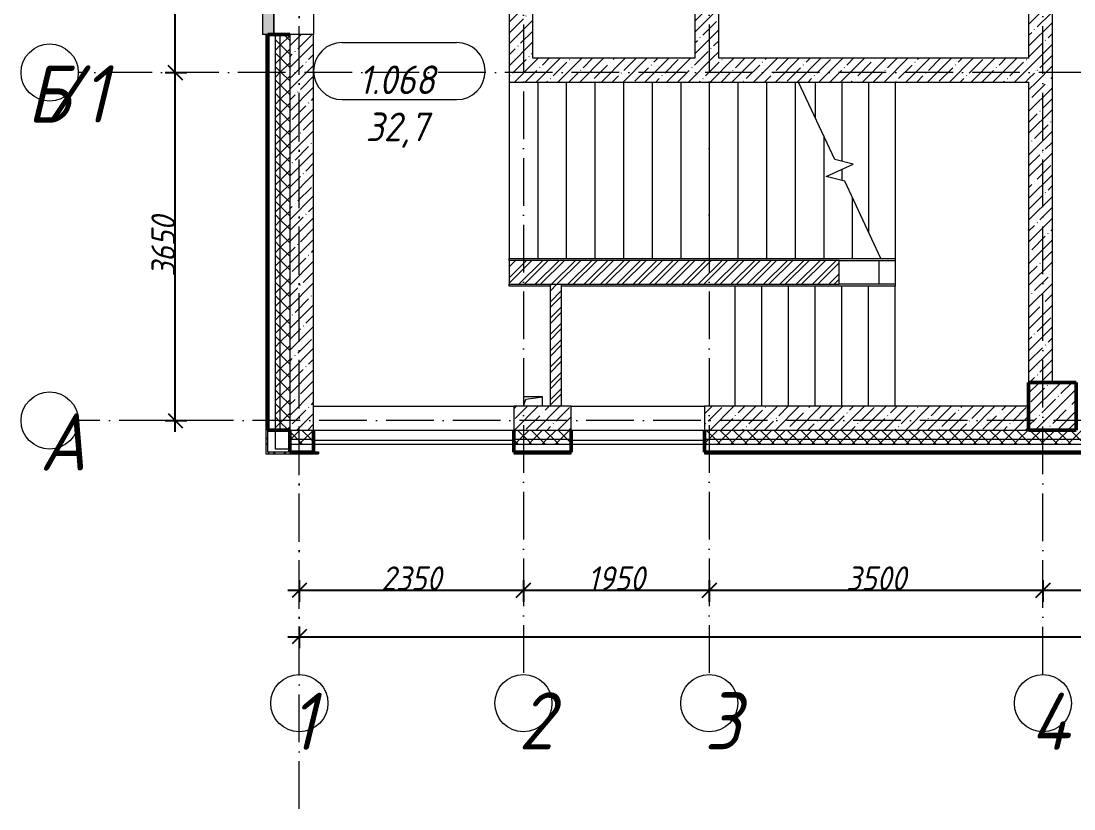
# Model space of a CAD drawing. Header units: millimetres. Extents: x -12989 to 629078, y -109036 to 555275.
# Drawn here: x 507745 to 518788, y 259999 to 268263 of the extents above; entities that cross this region are included whole.
import ezdxf

# ---------------------------------------------------------------- set-up
doc = ezdxf.new("R2010")
doc.units = ezdxf.units.MM
doc.linetypes.add('50_200_ШТРИХ_1Т_ш5_п1_п1_', pattern=[700, 500, -100, 0, -100])
for name, color, linetype, lineweight in [('A-____-____-DIMS', 7, 'Continuous', 9), ('A-FLOR-____-OTLN', 7, 'Continuous', 9), ('A-GENM-____-OTLN', 7, 'Continuous', 9), ('A-GLAZ-____-OTLN', 7, 'Continuous', 9), ('A-WALL-____-MCUT-1', 7, 'Continuous', 9), ('A-WALL-____-MCUT-2', 7, 'Continuous', 50), ('A-WALL-____-MCUT-3', 7, 'Continuous', 9), ('A-WALL-____-OTLN', 7, 'Continuous', 9), ('A-WALL-____-PATT-1', 7, 'Continuous', 9), ('A-WALL-FNSH-MCUT-1', 7, 'Continuous', 9), ('S-COLS-____-MCUT', 7, 'Continuous', 50), ('S-COLS-____-OTLN', 7, 'Continuous', 9), ('S-GRID-____-IDEN', 7, 'Continuous', 9), ('S-GRID-____-OTLN-1', 7, '50_200_ШТРИХ_1Т_ш5_п1_п1_', 9), ('S-STRS-____-MBND', 7, 'Continuous', 9), ('S-STRS-____-OTLN-1', 7, 'Continuous', 9)]:
    doc.layers.add(name, color=color, linetype=linetype, lineweight=lineweight)
for name, color, linetype, lineweight, true_color in [('A-AREA-IDEN-1', 7, 'Continuous', 9, 0xaaaaaa), ('A-GLAZ-____-OTLN-1', 7, 'Continuous', 9, 0xc0c0c0), ('Оси-3', 7, '50_200_ШТРИХ_1Т_ш5_п1_п1_', 9, 0xaaaaaa)]:
    doc.layers.add(name, color=color, linetype=linetype, lineweight=lineweight, true_color=true_color)
doc.styles.add('ISOCPEUR_I', font='isocpeui.ttf', dxfattribs={"width": 0.9, "height": 2.5})
doc.styles.add('ISOCPEUR_I_9', font='isocpeui.ttf', dxfattribs={"width": 0.9, "height": 250})
doc.dimstyles.new('ISO-2_5_0_9К_БОЛЬШОЙ_ОСИ', dxfattribs={"dimscale": 304.8, "dimtxt": 248.995294, "dimasz": 0.492126, "dimexe": 0.393701, "dimexo": 0, "dimgap": 0, "dimtad": 1, "dimdec": 0, "dimzin": 0, "dimdsep": 46, "dimtxsty": 'ISOCPEUR_I_9', "dimblk1": 'OBLIQUE', "dimblk2": 'OBLIQUE', "dimsah": 1, "dimcen": 0.09, "dimdle": 0.393701, "dimazin": 0, "dimtfac": 1, "dimtdec": 4, "dimtix": 1, "dimtmove": 0, "dimatfit": 3, "dimfxl": 1, "dimtvp": 1, "dimtolj": 1, "dimtzin": 0, "dimarcsym": 2})
pattern_1 = [(45, (513013.31, 265891.49), (-114.0493, 114.0493), []), (45, (513127.36, 265891.49), (-114.0493, 114.0493), [201.612, -40.322, 3.353, -36.97])]
pattern_2 = [(45, (513013.31, 265891.49), (-85.5366, 85.5366), []), (45, (513070.34, 265891.49), (-85.5366, 85.5366), [])]
pattern_3 = [(45, (513013.31, 265891.49), (-70.71068, 70.71068), []), (135, (513013.31, 265891.49), (-70.71068, -70.71068), [])]

# ---------------------------------------------------------------- blocks, each defined once
blk = doc.blocks.new('BSC_Колонна _Прямоугольная - 500х500-V93-АР1_План отверстий 1 этажа в осях 1-64_А-ГГ')
at = {"layer": 'S-COLS-____-OTLN'}
h = blk.add_hatch(dxfattribs=at)
h.set_pattern_fill('FP_125', color=256, style=0, pattern_type=2)
h.set_pattern_definition([(45, (-5550, 1668.96), (-114.0493, 114.0493), []), (45, (-5435.95, 1668.96), (-114.0493, 114.0493), [201.613, -40.323, 3.353, -36.97])])
h.paths.add_polyline_path([(-250, -250), (250, -250), (250, 250), (-250, 250)], flags=0)
at = {"layer": 'S-COLS-____-MCUT'}
for p, q in [((250, 250), (-250, 250)), ((-250, 250), (-250, -250)), ((250, -250), (250, 250)), ((-250, -250), (250, -250))]:
    blk.add_line(p, q, dxfattribs=at)
blk = doc.blocks.new('AR_Отверстие прямоугольное _в плите_ - AR_Отверстие прямоугольное _в плите_-V189-АР1_План отверстий 1 этажа в осях 1-64_А-ГГ')
at = {"layer": 'A-GENM-____-OTLN'}
for p, q in [((100, 50), (-100, 50)), ((-100, 50), (-100, -50)), ((-100, -50), (-75, 25)), ((-75, 25), (100, 50)), ((100, -50), (100, 50))]:
    blk.add_line(p, q, dxfattribs=at)
blk = doc.blocks.new('Отлив_СКБ - Отлив витража_120_НВФ-31885689-АР1_План отверстий 1 этажа в осях 1-64_А-ГГ')
at = {"layer": 'A-GLAZ-____-OTLN-1'}
for points in [[(1800, 2), (1800, 120), (0, 120), (0, 2), (1264, 2)], [(1264, 0), (1800, 0), (1800, 2), (0, 2), (0, 0)]]:
    blk.add_hatch(color=256, dxfattribs=at).paths.add_polyline_path(points, flags=0)
at = {"layer": 'A-GLAZ-____-OTLN'}
for p, q in [((0, 83), (0, 120)), ((1800, 120), (0, 120)), ((1800, 120), (1800, 83)), ((0, 2), (1800, 2)), ((1800, 0), (0, 0))]:
    blk.add_line(p, q, dxfattribs=at)
blk = doc.blocks.new('Отлив_СКБ1 - Отлив в уровне цоколя _RAL 1019_-32318245-АР1_План отверстий 1 этажа в осях 1-64_А-ГГ')
at = {"layer": 'A-GLAZ-____-OTLN-1'}
h = blk.add_hatch(color=256, dxfattribs=at)
h.paths.add_polyline_path([(0, -2), (228, -2), (228, 0), (0, 0)], flags=0)
h.paths.add_polyline_path([(478, -2), (528, -2), (528, 0), (478, 0)], flags=0)
for points in [[(528, -15), (528, -2), (478, -2), (478, -15)], [(478, -22), (528, -22), (528, -15), (478, -15)]]:
    blk.add_hatch(color=256, dxfattribs=at).paths.add_polyline_path(points, flags=0)
at = {"layer": 'A-GLAZ-____-OTLN'}
for p, q in [((0, 0), (228, 0)), ((0, 0), (0, -2)), ((478, 0), (528, 0)), ((528, 0), (528, -2)), ((528, -2), (478, -2)), ((528, -15), (478, -15)), ((528, -15), (478, -15)), ((478, -22), (528, -22)), ((528, -2), (528, -15)), ((528, -15), (528, -22))]:
    blk.add_line(p, q, dxfattribs=at)
blk = doc.blocks.new('Ось сетки - Круг_Ø6_00__ISO-2_5_0_9K_-25732049-АР1_План отверстий 1 этажа в осях 1-64_А-ГГ')
at = {"layer": 'S-GRID-____-IDEN'}
blk.add_circle((0, 0), 3, dxfattribs=at)
blk = doc.blocks.new('_Oblique')
at = {"color": 0, "linetype": 'ByBlock', "lineweight": -2}
blk.add_line((-0.5, -0.5), (0.5, 0.5), dxfattribs=at)
blk = doc.blocks.new('*D5712')
at = {"layer": 'A-____-____-DIMS', "color": 0, "lineweight": -2, "transparency": 16777216}
for p, q in [((509362, 263953), (509362, 267843)), ((509256, 267723), (509482, 267723)), ((509256, 264073), (509482, 264073))]:
    blk.add_line(p, q, dxfattribs=at)
at = {"layer": 'Defpoints', "color": 0, "transparency": 16777216}
for p in [(509256, 267723), (509362, 267723), (509256, 264073)]:
    blk.add_point(p, dxfattribs=at)
at = {"layer": 'A-____-____-DIMS', "color": 0, "lineweight": -2, "transparency": 16777216, "xscale": 150, "yscale": 150, "zscale": 150}
for p, rotation in [((509362, 267723), 90), ((509362, 264073), 270)]:
    blk.add_blockref('_Oblique', p, dxfattribs=dict(at, rotation=rotation))
at = {"layer": 'A-____-____-DIMS', "color": 0, "transparency": 16777216, "insert": (509237, 265898), "char_height": 250, "width": 758.48, "attachment_point": 5, "rotation": 90, "style": 'ISOCPEUR_I_9'}
blk.add_mtext('\\A1;3650', dxfattribs=at)
blk = doc.blocks.new('*D5713')
at = {"layer": 'A-____-____-DIMS', "color": 0, "lineweight": -2, "transparency": 16777216}
for p, q in [((509362, 267603), (509362, 271993)), ((509256, 271873), (509482, 271873)), ((509256, 267723), (509482, 267723))]:
    blk.add_line(p, q, dxfattribs=at)
at = {"layer": 'Defpoints', "color": 0, "transparency": 16777216}
for p in [(509256, 271873), (509362, 271873), (509256, 267723)]:
    blk.add_point(p, dxfattribs=at)
at = {"layer": 'A-____-____-DIMS', "color": 0, "lineweight": -2, "transparency": 16777216, "xscale": 150, "yscale": 150, "zscale": 150}
for p, rotation in [((509362, 271873), 90), ((509362, 267723), 270)]:
    blk.add_blockref('_Oblique', p, dxfattribs=dict(at, rotation=rotation))
at = {"layer": 'A-____-____-DIMS', "color": 0, "transparency": 16777216, "insert": (509237, 269798), "char_height": 250, "width": 724, "attachment_point": 5, "rotation": 90, "style": 'ISOCPEUR_I_9'}
blk.add_mtext('\\A1;4150', dxfattribs=at)
blk = doc.blocks.new('*D5732')
at = {"layer": 'A-____-____-DIMS', "color": 0, "lineweight": -2, "transparency": 16777216}
for p, q in [((510543, 262293), (513133, 262293)), ((510663, 262399), (510663, 262173)), ((513013, 262399), (513013, 262173))]:
    blk.add_line(p, q, dxfattribs=at)
at = {"layer": 'Defpoints', "color": 0, "transparency": 16777216}
for p in [(510663, 262399), (513013, 262399), (513013, 262293)]:
    blk.add_point(p, dxfattribs=at)
at = {"layer": 'A-____-____-DIMS', "color": 0, "lineweight": -2, "transparency": 16777216, "xscale": 150, "yscale": 150, "zscale": 150, "rotation": 180}
blk.add_blockref('_Oblique', (510663, 262293), dxfattribs=at)
at = {"layer": 'A-____-____-DIMS', "color": 0, "lineweight": -2, "transparency": 16777216, "xscale": 150, "yscale": 150, "zscale": 150}
blk.add_blockref('_Oblique', (513013, 262293), dxfattribs=at)
at = {"layer": 'A-____-____-DIMS', "color": 0, "transparency": 16777216, "insert": (511838, 262418), "char_height": 250, "width": 758.48, "attachment_point": 5, "style": 'ISOCPEUR_I_9'}
blk.add_mtext('\\A1;2350', dxfattribs=at)
blk = doc.blocks.new('*D5733')
at = {"layer": 'A-____-____-DIMS', "color": 0, "lineweight": -2, "transparency": 16777216}
for p, q in [((512893, 262293), (515083, 262293)), ((513013, 262399), (513013, 262173)), ((514963, 262399), (514963, 262173))]:
    blk.add_line(p, q, dxfattribs=at)
at = {"layer": 'Defpoints', "color": 0, "transparency": 16777216}
for p in [(513013, 262399), (514963, 262399), (514963, 262293)]:
    blk.add_point(p, dxfattribs=at)
at = {"layer": 'A-____-____-DIMS', "color": 0, "lineweight": -2, "transparency": 16777216, "xscale": 150, "yscale": 150, "zscale": 150, "rotation": 180}
blk.add_blockref('_Oblique', (513013, 262293), dxfattribs=at)
at = {"layer": 'A-____-____-DIMS', "color": 0, "lineweight": -2, "transparency": 16777216, "xscale": 150, "yscale": 150, "zscale": 150}
blk.add_blockref('_Oblique', (514963, 262293), dxfattribs=at)
at = {"layer": 'A-____-____-DIMS', "color": 0, "transparency": 16777216, "insert": (513988, 262418), "char_height": 250, "width": 701.02, "attachment_point": 5, "style": 'ISOCPEUR_I_9'}
blk.add_mtext('\\A1;1950', dxfattribs=at)
blk = doc.blocks.new('*D5734')
at = {"layer": 'A-____-____-DIMS', "color": 0, "lineweight": -2, "transparency": 16777216}
for p, q in [((514843, 262293), (518583, 262293)), ((514963, 262399), (514963, 262173)), ((518463, 262399), (518463, 262173))]:
    blk.add_line(p, q, dxfattribs=at)
at = {"layer": 'Defpoints', "color": 0, "transparency": 16777216}
for p in [(514963, 262399), (518463, 262399), (518463, 262293)]:
    blk.add_point(p, dxfattribs=at)
at = {"layer": 'A-____-____-DIMS', "color": 0, "lineweight": -2, "transparency": 16777216, "xscale": 150, "yscale": 150, "zscale": 150, "rotation": 180}
blk.add_blockref('_Oblique', (514963, 262293), dxfattribs=at)
at = {"layer": 'A-____-____-DIMS', "color": 0, "lineweight": -2, "transparency": 16777216, "xscale": 150, "yscale": 150, "zscale": 150}
blk.add_blockref('_Oblique', (518463, 262293), dxfattribs=at)
at = {"layer": 'A-____-____-DIMS', "color": 0, "transparency": 16777216, "insert": (516713, 262418), "char_height": 250, "width": 758.48, "attachment_point": 5, "style": 'ISOCPEUR_I_9'}
blk.add_mtext('\\A1;3500', dxfattribs=at)
blk = doc.blocks.new('*D5735')
at = {"layer": 'A-____-____-DIMS', "color": 0, "lineweight": -2, "transparency": 16777216}
for p, q in [((518343, 262293), (522983, 262293)), ((518463, 262399), (518463, 262173)), ((522863, 262399), (522863, 262173))]:
    blk.add_line(p, q, dxfattribs=at)
at = {"layer": 'Defpoints', "color": 0, "transparency": 16777216}
for p in [(518463, 262399), (522863, 262399), (522863, 262293)]:
    blk.add_point(p, dxfattribs=at)
at = {"layer": 'A-____-____-DIMS', "color": 0, "lineweight": -2, "transparency": 16777216, "xscale": 150, "yscale": 150, "zscale": 150, "rotation": 180}
blk.add_blockref('_Oblique', (518463, 262293), dxfattribs=at)
at = {"layer": 'A-____-____-DIMS', "color": 0, "lineweight": -2, "transparency": 16777216, "xscale": 150, "yscale": 150, "zscale": 150}
blk.add_blockref('_Oblique', (522863, 262293), dxfattribs=at)
at = {"layer": 'A-____-____-DIMS', "color": 0, "transparency": 16777216, "insert": (520663, 262418), "char_height": 250, "width": 804.45, "attachment_point": 5, "style": 'ISOCPEUR_I_9'}
blk.add_mtext('\\A1;4400', dxfattribs=at)
blk = doc.blocks.new('*D5763')
at = {"layer": 'A-____-____-DIMS', "color": 0, "lineweight": -2, "transparency": 16777216}
for p, q in [((510663, 261911), (510663, 261685)), ((614163, 261911), (614163, 261685)), ((510543, 261805), (614283, 261805))]:
    blk.add_line(p, q, dxfattribs=at)
at = {"layer": 'Defpoints', "color": 0, "transparency": 16777216}
for p in [(510663, 261911), (614163, 261911), (614163, 261805)]:
    blk.add_point(p, dxfattribs=at)
at = {"layer": 'A-____-____-DIMS', "color": 0, "lineweight": -2, "transparency": 16777216, "xscale": 150, "yscale": 150, "zscale": 150, "rotation": 180}
blk.add_blockref('_Oblique', (510663, 261805), dxfattribs=at)
at = {"layer": 'A-____-____-DIMS', "color": 0, "lineweight": -2, "transparency": 16777216, "xscale": 150, "yscale": 150, "zscale": 150}
blk.add_blockref('_Oblique', (614163, 261805), dxfattribs=at)
at = {"layer": 'A-____-____-DIMS', "color": 0, "transparency": 16777216, "insert": (562413, 261930), "char_height": 250, "width": 1080.26, "attachment_point": 5, "style": 'ISOCPEUR_I_9'}
blk.add_mtext('\\A1;103500', dxfattribs=at)
blk = doc.blocks.new('AAR_СКБ_Марка_помещения_1_5 ммп - Номер _ Площадь-27962135-АИ_План этажа_Стены_1')
at = {"layer": 'A-AREA-IDEN-1'}
for p, q in [((-2.987, 3), (3.013, 3)), ((-2.987, 0), (3.013, 0))]:
    blk.add_line(p, q, dxfattribs=at)
for centre, start, end in [((-2.987, 1.5), 90, 270), ((3.013, 1.5), 270, 90)]:
    blk.add_arc(centre, 1.5, start, end, dxfattribs=at)

msp = doc.modelspace()

# ---------------------------------------------------------------- hatches: boundary and pattern name
at = {"layer": 'A-WALL-____-PATT-1'}
h = msp.add_hatch(dxfattribs=at)
h.set_pattern_fill('FP_3', color=256, style=0, pattern_type=2)
h.set_pattern_definition(pattern_2)
h.paths.add_polyline_path([(510333.3109, 263722.5335), (510333.3109, 268122.5335), (510313.3109, 268122.5335), (510313.3109, 263722.5335)], flags=0)
h.paths.add_polyline_path([(510313.3109, 269922.5335), (510333.3109, 269922.5335), (510333.3109, 272672.5335), (510313.3109, 272672.5335), (510313.3109, 270065.9535)], flags=0)
h.paths.add_polyline_path([(510333.3109, 274472.5335), (510333.3109, 275387.5335), (510313.3109, 275387.5335), (510313.3109, 274472.5335)], flags=0)
h = msp.add_hatch(dxfattribs=at)
h.set_pattern_fill('FP_1', color=256, style=0, pattern_type=2)
h.set_pattern_definition(pattern_3)
h.paths.add_polyline_path([(510463.3109, 263972.5335), (510463.3109, 268122.5335), (510413.3109, 268122.5335), (510413.3109, 263972.5335)], flags=0)
h.paths.add_polyline_path([(510463.3109, 269922.5335), (510463.3109, 272672.5335), (510413.3109, 272672.5335), (510413.3109, 269922.5335)], flags=0)
h.paths.add_polyline_path([(510463.3109, 274472.5335), (510463.3109, 275407.5335), (510413.3109, 275407.5335), (510413.3109, 274472.5335)], flags=0)
h = msp.add_hatch(dxfattribs=at)
h.set_pattern_fill('FP_1', color=256, style=0, pattern_type=2)
h.set_pattern_definition(pattern_3)
h.paths.add_polyline_path([(510463.3109, 263972.5335), (510563.3109, 263972.5335), (510563.3109, 268122.5335), (510463.3109, 268122.5335), (510463.3109, 266625.9775)], flags=0)
h.paths.add_polyline_path([(510563.3109, 269922.5335), (510563.3109, 272597.5335), (510557.3109, 272597.5335), (510557.3109, 272672.5335), (510463.3109, 272672.5335), (510463.3109, 269922.5335)], flags=0)
h.paths.add_polyline_path([(510557.3109, 274472.5335), (510557.3109, 274547.5335), (510563.3109, 274547.5335), (510563.3109, 275407.5335), (510463.3109, 275407.5335), (510463.3109, 274472.5335)], flags=0)
h = msp.add_hatch(dxfattribs=at)
h.set_pattern_fill('FP_27', color=256, style=0, pattern_type=2)
h.set_pattern_definition(pattern_1)
h.paths.add_polyline_path([(510563.3109, 263972.5335), (510813.3109, 263972.5335), (510813.3109, 268122.5335), (510563.3109, 268122.5335), (510563.3109, 266625.9775)], flags=0)
h.paths.add_polyline_path([(510813.3109, 269922.5335), (510813.3109, 271722.5335), (510563.3109, 271722.5335), (510563.3109, 269922.5335)], flags=0)
h = msp.add_hatch(dxfattribs=at)
h.set_pattern_fill('FP_27', color=256, style=0, pattern_type=2)
h.set_pattern_definition(pattern_1)
h.paths.add_polyline_path([(512998.3608, 267622.5335), (513113.3109, 267622.5335), (513113.3109, 271722.5335), (512863.3109, 271722.5335), (512863.3109, 267622.5335)], flags=0)
h = msp.add_hatch(dxfattribs=at)
h.set_pattern_fill('FP_27', color=256, style=0, pattern_type=2)
h.set_pattern_definition(pattern_1)
h.paths.add_polyline_path([(518563.3109, 267622.5335), (518563.3109, 271472.5335), (518313.3109, 271472.5335), (518313.3109, 267622.5335)], flags=0)
h = msp.add_hatch(dxfattribs=at)
h.set_pattern_fill('FP_27', color=256, style=0, pattern_type=2)
h.set_pattern_definition(pattern_1)
h.paths.add_polyline_path([(515063.3109, 267872.5335), (515063.3109, 268922.5335), (514813.3109, 268922.5335), (514813.3109, 267872.5335)], flags=0)
h.paths.add_polyline_path([(514813.3109, 270272.5335), (515063.3109, 270272.5335), (515063.3109, 270572.5335), (514813.3109, 270572.5335)], flags=0)
h = msp.add_hatch(dxfattribs=at)
h.set_pattern_fill('FP_27', color=256, style=0, pattern_type=2)
h.set_pattern_definition(pattern_1)
h.paths.add_polyline_path([(518313.3109, 267622.5335), (518313.3109, 267872.5335), (513113.3109, 267872.5335), (513113.3109, 267622.5335), (516533.2894, 267622.5335)], flags=0)
h = msp.add_hatch(dxfattribs=at)
h.set_pattern_fill('FP_27', color=256, style=0, pattern_type=2)
h.set_pattern_definition(pattern_1)
h.paths.add_polyline_path([(518563.3109, 264472.5335), (518563.3109, 267622.5335), (518313.3109, 267622.5335), (518313.3109, 264472.5335)], flags=0)
h = msp.add_hatch(dxfattribs=at)
h.set_pattern_fill('FP_3', color=256, style=0, pattern_type=2)
h.set_pattern_definition(pattern_2)
h.paths.add_polyline_path([(516326.3759, 265502.5335), (516326.3759, 265752.5335), (512863.3109, 265752.5335), (512863.3109, 265502.5335), (514765.8251, 265502.5335)], flags=0)
h = msp.add_hatch(dxfattribs=at)
h.set_pattern_fill('FP_3', color=256, style=0, pattern_type=2)
h.set_pattern_definition(pattern_2)
h.paths.add_polyline_path([(513413.3109, 264222.5335), (513413.3109, 265502.5335), (513293.3109, 265502.5335), (513293.3109, 264222.5335)], flags=0)
h = msp.add_hatch(dxfattribs=at)
h.set_pattern_fill('FP_27', color=256, style=0, pattern_type=2)
h.set_pattern_definition(pattern_1)
h.paths.add_polyline_path([(518300.7537, 263972.5335), (518313.3109, 263972.5335), (518313.3109, 264222.5335), (514913.3109, 264222.5335), (514913.3109, 263972.5335), (516533.2894, 263972.5335)], flags=0)
h.paths.add_polyline_path([(512913.3109, 263972.5335), (513513.3109, 263972.5335), (513513.3109, 264222.5335), (512913.3109, 264222.5335)], flags=0)
h = msp.add_hatch(dxfattribs=at)
h.set_pattern_fill('FP_1', color=256, style=0, pattern_type=2)
h.set_pattern_definition(pattern_3)
h.paths.add_polyline_path([(613743.8252, 263872.5335), (614263.3109, 263872.5335), (614263.3109, 263972.5335), (605238.3109, 263972.5335), (605238.3109, 263966.5335), (605163.3109, 263966.5335), (605163.3109, 263872.5335), (611976.3609, 263872.5335)], flags=0)
h.paths.add_polyline_path([(603139.0395, 263872.5335), (603363.3109, 263872.5335), (603363.3109, 263966.5335), (603288.3109, 263966.5335), (603288.3109, 263972.5335), (598513.3109, 263972.5335), (598513.3109, 263872.5335), (602255.3073, 263872.5335)], flags=0)
h.paths.add_polyline_path([(597113.3109, 263872.5335), (597113.3109, 263972.5335), (596513.3109, 263972.5335), (596513.3109, 263872.5335)], flags=0)
h.paths.add_polyline_path([(594413.3109, 263872.5335), (594413.3109, 263972.5335), (593288.3109, 263972.5335), (593288.3109, 263966.5335), (593213.3109, 263966.5335), (593213.3109, 263872.5335), (594301.718, 263872.5335)], flags=0)
h.paths.add_polyline_path([(591413.3109, 263872.5335), (591413.3109, 263966.5335), (591338.3109, 263966.5335), (591338.3109, 263972.5335), (590288.3109, 263972.5335), (590288.3109, 263966.5335), (590213.3109, 263966.5335), (590213.3109, 263872.5335), (590766.7895, 263872.5335)], flags=0)
h.paths.add_polyline_path([(587288.3109, 263872.5335), (588413.3109, 263872.5335), (588413.3109, 263972.5335), (587288.3109, 263972.5335), (587288.3109, 263966.5335), (587213.3109, 263966.5335), (587213.3109, 263872.5335), (587231.8609, 263872.5335)], flags=0)
h.paths.add_polyline_path([(585413.3109, 263872.5335), (585413.3109, 263972.5335), (584088.3109, 263972.5335), (584088.3109, 263966.5335), (584013.3109, 263966.5335), (584013.3109, 263872.5335), (584580.6645, 263872.5335)], flags=0)
h.paths.add_polyline_path([(581929.468, 263872.5335), (582213.3109, 263872.5335), (582213.3109, 263966.5335), (582138.3109, 263966.5335), (582138.3109, 263972.5335), (581088.3109, 263972.5335), (581088.3109, 263966.5335), (581013.3109, 263966.5335), (581013.3109, 263872.5335), (581863.3109, 263872.5335)], flags=0)
h.paths.add_polyline_path([(575743.343, 263872.5335), (576213.3109, 263872.5335), (576213.3109, 263966.5335), (576138.3109, 263966.5335), (576138.3109, 263972.5335), (575088.3109, 263972.5335), (575088.3109, 263966.5335), (575013.3109, 263966.5335), (575013.3109, 263872.5335), (575363.3109, 263872.5335)], flags=0)
h.paths.add_polyline_path([(573213.3109, 263872.5335), (573213.3109, 263966.5335), (573138.3109, 263966.5335), (573138.3109, 263972.5335), (572088.3109, 263972.5335), (572088.3109, 263966.5335), (572013.3109, 263966.5335), (572013.3109, 263872.5335), (573092.1466, 263872.5335)], flags=0)
h.paths.add_polyline_path([(569557.218, 263872.5335), (570213.3109, 263872.5335), (570213.3109, 263966.5335), (570138.3109, 263966.5335), (570138.3109, 263972.5335), (569088.3109, 263972.5335), (569088.3109, 263966.5335), (569013.3109, 263966.5335), (569013.3109, 263872.5335), (569088.3109, 263872.5335)], flags=0)
h.paths.add_polyline_path([(566906.0216, 263872.5335), (567213.3109, 263872.5335), (567213.3109, 263966.5335), (567138.3109, 263966.5335), (567138.3109, 263972.5335), (566088.3109, 263972.5335), (566088.3109, 263966.5335), (566013.3109, 263966.5335), (566013.3109, 263872.5335), (566863.3109, 263872.5335)], flags=0)
h.paths.add_polyline_path([(563363.3109, 263872.5335), (564213.3109, 263872.5335), (564213.3109, 263966.5335), (564138.3109, 263966.5335), (564138.3109, 263972.5335), (563088.3109, 263972.5335), (563088.3109, 263966.5335), (563013.3109, 263966.5335), (563013.3109, 263872.5335), (563088.3109, 263872.5335)], flags=0)
h.paths.add_polyline_path([(561207.3109, 263872.5335), (561213.3109, 263872.5335), (561213.3109, 263966.5335), (561138.3109, 263966.5335), (561138.3109, 263972.5335), (560088.3109, 263972.5335), (560088.3109, 263966.5335), (560013.3109, 263966.5335), (560013.3109, 263872.5335), (561138.3109, 263872.5335)], flags=0)
h.paths.add_polyline_path([(558068.7002, 263872.5335), (558213.3109, 263872.5335), (558213.3109, 263966.5335), (558138.3109, 263966.5335), (558138.3109, 263972.5335), (557088.3109, 263972.5335), (557088.3109, 263966.5335), (557013.3109, 263966.5335), (557013.3109, 263872.5335), (557863.3109, 263872.5335)], flags=0)
h.paths.add_polyline_path([(555138.3109, 263872.5335), (555213.3109, 263872.5335), (555213.3109, 263966.5335), (555138.3109, 263966.5335), (555138.3109, 263972.5335), (554088.3109, 263972.5335), (554088.3109, 263966.5335), (554013.3109, 263966.5335), (554013.3109, 263872.5335), (554863.3109, 263872.5335)], flags=0)
h.paths.add_polyline_path([(551882.5751, 263872.5335), (552213.3109, 263872.5335), (552213.3109, 263966.5335), (552138.3109, 263966.5335), (552138.3109, 263972.5335), (551348.3109, 263972.5335), (551348.3109, 263872.5335), (551863.3109, 263872.5335)], flags=0)
h.paths.add_polyline_path([(551328.3109, 263872.5335), (551328.3109, 263972.5335), (550809.3109, 263972.5335), (550809.3109, 263872.5335), (550998.843, 263872.5335)], flags=0)
h.paths.add_polyline_path([(539510.3251, 263872.5335), (540013.3109, 263872.5335), (540013.3109, 263966.5335), (539938.3109, 263966.5335), (539938.3109, 263972.5335), (538809.3109, 263972.5335), (538809.3109, 263872.5335)], flags=0)
h.paths.add_polyline_path([(536938.3109, 263872.5335), (537013.3109, 263872.5335), (537013.3109, 263966.5335), (536938.3109, 263966.5335), (536938.3109, 263972.5335), (535888.3109, 263972.5335), (535888.3109, 263966.5335), (535813.3109, 263966.5335), (535813.3109, 263972.5335), (535809.3109, 263972.5335), (535809.3109, 263872.5335), (535975.3966, 263872.5335)], flags=0)
h.paths.add_polyline_path([(534013.3109, 263872.5335), (534013.3109, 263966.5335), (533938.3109, 263966.5335), (533938.3109, 263972.5335), (532809.3109, 263972.5335), (532809.3109, 263872.5335), (533324.2001, 263872.5335)], flags=0)
h.paths.add_polyline_path([(531013.3109, 263872.5335), (531013.3109, 263966.5335), (530938.3109, 263966.5335), (530938.3109, 263972.5335), (529809.3109, 263972.5335), (529809.3109, 263872.5335), (530673.0037, 263872.5335)], flags=0)
h.paths.add_polyline_path([(527413.3109, 263872.5335), (528013.3109, 263872.5335), (528013.3109, 263966.5335), (527938.3109, 263966.5335), (527938.3109, 263972.5335), (526888.3109, 263972.5335), (526888.3109, 263966.5335), (526813.3109, 263966.5335), (526813.3109, 263972.5335), (526809.3109, 263972.5335), (526809.3109, 263872.5335), (527138.0751, 263872.5335)], flags=0)
h.paths.add_polyline_path([(525807.3109, 263872.5335), (525813.3109, 263872.5335), (525813.3109, 263966.5335), (525738.3109, 263966.5335), (525738.3109, 263972.5335), (520488.3109, 263972.5335), (520488.3109, 263966.5335), (520413.3109, 263966.5335), (520413.3109, 263872.5335), (525738.3109, 263872.5335)], flags=0)
h.paths.add_polyline_path([(518300.7537, 263872.5335), (519417.3109, 263872.5335), (519417.3109, 263972.5335), (519413.3109, 263972.4447), (519413.3109, 263966.5335), (519338.3109, 263966.5335), (519338.3109, 263972.5335), (514913.3109, 263972.5335), (514913.3109, 263872.5335), (516533.2894, 263872.5335)], flags=0)
h.paths.add_polyline_path([(513513.3109, 263872.5335), (513513.3109, 263972.5335), (512913.3109, 263972.5335), (512913.3109, 263872.5335), (512998.3608, 263872.5335)], flags=0)
h.paths.add_polyline_path([(510563.3109, 263872.5335), (510813.3109, 263872.5335), (510813.3109, 263972.5335), (510563.3109, 263972.5335)], flags=0)
h = msp.add_hatch(dxfattribs=at)
h.set_pattern_fill('FP_1', color=256, style=0, pattern_type=2)
h.set_pattern_definition(pattern_3)
h.paths.add_polyline_path([(613743.8252, 263822.5335), (614363.3109, 263822.5335), (614363.3109, 263872.5335), (605163.3109, 263872.5335), (605163.3109, 263822.5335), (611976.3609, 263822.5335)], flags=0)
h.paths.add_polyline_path([(602255.3073, 263822.5335), (603363.3109, 263822.5335), (603363.3109, 263872.5335), (598513.3109, 263872.5335), (598513.3109, 263822.5335), (601371.5752, 263822.5335)], flags=0)
h.paths.add_polyline_path([(596513.3109, 263822.5335), (597113.3109, 263822.5335), (597113.3109, 263872.5335), (596513.3109, 263872.5335)], flags=0)
h.paths.add_polyline_path([(593213.3109, 263822.5335), (594413.3109, 263822.5335), (594413.3109, 263872.5335), (593213.3109, 263872.5335)], flags=0)
h.paths.add_polyline_path([(590766.7895, 263822.5335), (591413.3109, 263822.5335), (591413.3109, 263872.5335), (590213.3109, 263872.5335), (590213.3109, 263822.5335)], flags=0)
h.paths.add_polyline_path([(587231.8609, 263822.5335), (588413.3109, 263822.5335), (588413.3109, 263872.5335), (587213.3109, 263872.5335), (587213.3109, 263822.5335)], flags=0)
h.paths.add_polyline_path([(585413.3109, 263822.5335), (585413.3109, 263872.5335), (584013.3109, 263872.5335), (584013.3109, 263822.5335), (584580.6645, 263822.5335)], flags=0)
h.paths.add_polyline_path([(582213.3109, 263822.5335), (582213.3109, 263872.5335), (581013.3109, 263872.5335), (581013.3109, 263822.5335), (581929.468, 263822.5335)], flags=0)
h.paths.add_polyline_path([(575013.3109, 263822.5335), (576213.3109, 263822.5335), (576213.3109, 263872.5335), (575013.3109, 263872.5335)], flags=0)
h.paths.add_polyline_path([(573213.3109, 263822.5335), (573213.3109, 263872.5335), (572013.3109, 263872.5335), (572013.3109, 263822.5335), (573092.1466, 263822.5335)], flags=0)
h.paths.add_polyline_path([(569557.218, 263822.5335), (570213.3109, 263822.5335), (570213.3109, 263872.5335), (569013.3109, 263872.5335), (569013.3109, 263822.5335)], flags=0)
h.paths.add_polyline_path([(567213.3109, 263822.5335), (567213.3109, 263872.5335), (566013.3109, 263872.5335), (566013.3109, 263822.5335), (566906.0216, 263822.5335)], flags=0)
h.paths.add_polyline_path([(564213.3109, 263822.5335), (564213.3109, 263872.5335), (563013.3109, 263872.5335), (563013.3109, 263822.5335), (563371.093, 263822.5335)], flags=0)
h.paths.add_polyline_path([(561213.3109, 263822.5335), (561213.3109, 263872.5335), (560013.3109, 263872.5335), (560013.3109, 263822.5335), (560719.8966, 263822.5335)], flags=0)
h.paths.add_polyline_path([(557013.3109, 263822.5335), (558213.3109, 263822.5335), (558213.3109, 263872.5335), (557013.3109, 263872.5335)], flags=0)
h.paths.add_polyline_path([(554013.3109, 263822.5335), (555213.3109, 263822.5335), (555213.3109, 263872.5335), (554013.3109, 263872.5335)], flags=0)
h.paths.add_polyline_path([(551348.3109, 263822.5335), (552213.3109, 263822.5335), (552213.3109, 263872.5335), (551348.3109, 263872.5335)], flags=0)
h.paths.add_polyline_path([(550809.3109, 263822.5335), (551328.3109, 263822.5335), (551328.3109, 263872.5335), (550809.3109, 263872.5335)], flags=0)
h.paths.add_polyline_path([(539510.3251, 263822.5335), (540013.3109, 263822.5335), (540013.3109, 263872.5335), (538809.3109, 263872.5335), (538809.3109, 263822.5335)], flags=0)
h.paths.add_polyline_path([(535809.3109, 263822.5335), (537013.3109, 263822.5335), (537013.3109, 263872.5335), (535809.3109, 263872.5335)], flags=0)
h.paths.add_polyline_path([(532809.3109, 263822.5335), (534013.3109, 263822.5335), (534013.3109, 263872.5335), (532809.3109, 263872.5335)], flags=0)
h.paths.add_polyline_path([(531013.3109, 263822.5335), (531013.3109, 263872.5335), (529809.3109, 263872.5335), (529809.3109, 263822.5335), (530673.0037, 263822.5335)], flags=0)
h.paths.add_polyline_path([(528013.3109, 263822.5335), (528013.3109, 263872.5335), (526809.3109, 263872.5335), (526809.3109, 263822.5335), (527138.0751, 263822.5335)], flags=0)
h.paths.add_polyline_path([(525370.6108, 263822.5335), (525813.3109, 263822.5335), (525813.3109, 263872.5335), (520413.3109, 263872.5335), (520413.3109, 263822.5335), (523603.1465, 263822.5335)], flags=0)
h.paths.add_polyline_path([(518300.7537, 263822.5335), (519417.3109, 263822.5335), (519417.3109, 263872.5335), (514913.3109, 263872.5335), (514913.3109, 263822.5335), (516533.2894, 263822.5335)], flags=0)
h.paths.add_polyline_path([(513513.3109, 263822.5335), (513513.3109, 263872.5335), (512913.3109, 263872.5335), (512913.3109, 263822.5335), (512998.3608, 263822.5335)], flags=0)
h.paths.add_polyline_path([(510563.3109, 263822.5335), (510813.3109, 263822.5335), (510813.3109, 263872.5335), (510563.3109, 263872.5335)], flags=0)
h = msp.add_hatch(dxfattribs=at)
h.set_pattern_fill('FP_3', color=256, style=0, pattern_type=2)
h.set_pattern_definition(pattern_2)
h.paths.add_polyline_path([(550998.843, 263722.5335), (551328.3109, 263722.5335), (551328.3109, 263742.5335), (550813.3109, 263742.5335), (550813.3109, 263722.5335)], flags=0)
h.paths.add_polyline_path([(539510.3251, 263722.5335), (540013.3109, 263722.5335), (540013.3109, 263742.5335), (538814.3109, 263742.5335), (538814.3109, 263722.5335)], flags=0)
h.paths.add_polyline_path([(537014.3109, 263722.5335), (537014.3109, 263742.5335), (535813.3109, 263742.5335), (535813.3109, 263722.5335), (535975.3966, 263722.5335)], flags=0)
h.paths.add_polyline_path([(534013.3109, 263722.5335), (534013.3109, 263742.5335), (532813.3109, 263742.5335), (532813.3109, 263722.5335), (533324.2001, 263722.5335)], flags=0)
h.paths.add_polyline_path([(529813.3109, 263722.5335), (531013.3109, 263722.5335), (531013.3109, 263742.5335), (529813.3109, 263742.5335)], flags=0)
h.paths.add_polyline_path([(528013.3109, 263722.5335), (528013.3109, 263742.5335), (526813.3109, 263742.5335), (526813.3109, 263722.5335), (527138.0751, 263722.5335)], flags=0)
h.paths.add_polyline_path([(525813.3109, 263722.5335), (525813.3109, 263742.5335), (520413.3109, 263742.5335), (520413.3109, 263722.5335), (525370.6108, 263722.5335)], flags=0)
h.paths.add_polyline_path([(519413.3109, 263722.5335), (519413.3109, 263742.5335), (514913.3109, 263742.5335), (514913.3109, 263722.5335), (519184.4858, 263722.5335)], flags=0)
h.paths.add_polyline_path([(513513.3109, 263722.5335), (513513.3109, 263742.5335), (512913.3109, 263742.5335), (512913.3109, 263722.5335), (512998.3608, 263722.5335)], flags=0)
h.paths.add_polyline_path([(510813.3109, 263722.5335), (510813.3109, 263742.5335), (510333.3109, 263742.5335), (510333.3109, 263722.5335)], flags=0)

# ---------------------------------------------------------------- linework, layer by layer
at = {"layer": 'A-FLOR-____-OTLN'}
for p, q in [((512863.3109, 265752.5335), (512863.3109, 265772.5335)), ((512863.3109, 265482.5335), (512863.3109, 265502.5335)), ((513293.3109, 265482.5335), (512863.3109, 265482.5335)), ((515233.3109, 265482.5335), (513413.3109, 265482.5335)), ((515233.3109, 264222.5335), (515233.3109, 265482.5335))]:
    msp.add_line(p, q, dxfattribs=at)
at = {"layer": 'A-WALL-____-MCUT-1'}
for p, q in [((512863.3109, 271722.5335), (512863.3109, 267622.5335)), ((518313.3109, 271472.5335), (518313.3109, 267872.5335)), ((518563.3109, 264472.5335), (518563.3109, 271472.5335)), ((513113.3109, 267872.5335), (513113.3109, 270572.5335)), ((514813.3109, 268922.5335), (514813.3109, 267872.5335)), ((515063.3109, 267872.5335), (515063.3109, 268922.5335)), ((510813.3109, 268122.5335), (510563.3109, 268122.5335)), ((510563.3109, 268122.5335), (510563.3109, 263972.5335)), ((510813.3109, 263972.5335), (510813.3109, 268122.5335)), ((514813.3109, 267872.5335), (513113.3109, 267872.5335)), ((518313.3109, 267872.5335), (515063.3109, 267872.5335)), ((512863.3109, 267622.5335), (518313.3109, 267622.5335)), ((518313.3109, 267622.5335), (518313.3109, 264472.5335)), ((516326.3759, 265752.5335), (512863.3109, 265752.5335)), ((512863.3109, 265752.5335), (512863.3109, 265502.5335)), ((516326.3759, 265502.5335), (516326.3759, 265752.5335)), ((512863.3109, 265502.5335), (516326.3759, 265502.5335)), ((513293.3109, 265502.5335), (513293.3109, 264222.5335)), ((513413.3109, 264222.5335), (513413.3109, 265502.5335)), ((513513.3109, 264222.5335), (512913.3109, 264222.5335)), ((512913.3109, 264222.5335), (512913.3109, 263972.5335)), ((513513.3109, 263972.5335), (513513.3109, 264222.5335)), ((518313.3109, 264222.5335), (514913.3109, 264222.5335)), ((514913.3109, 264222.5335), (514913.3109, 263972.5335)), ((510563.3109, 263972.5335), (510813.3109, 263972.5335)), ((512913.3109, 263972.5335), (513513.3109, 263972.5335)), ((514913.3109, 263972.5335), (518313.3109, 263972.5335))]:
    msp.add_line(p, q, dxfattribs=at)
at = {"layer": 'A-WALL-____-MCUT-2'}
for p, q in [((510333.3109, 263972.5335), (510333.3109, 268122.5335)), ((510563.3109, 268122.5335), (510333.3109, 268122.5335)), ((510333.3109, 263972.5335), (510563.3109, 263972.5335)), ((510563.3109, 263972.5335), (510563.3109, 263972.5335)), ((510563.3109, 263972.5335), (510563.3109, 263742.5335)), ((510813.3109, 263742.5335), (510813.3109, 263972.5335)), ((512913.3109, 263972.5335), (512913.3109, 263742.5335)), ((513513.3109, 263742.5335), (513513.3109, 263972.5335)), ((514913.3109, 263972.5335), (514913.3109, 263742.5335)), ((510563.3109, 263742.5335), (510813.3109, 263742.5335)), ((512913.3109, 263742.5335), (513513.3109, 263742.5335)), ((514913.3109, 263742.5335), (519417.3109, 263742.5335))]:
    msp.add_line(p, q, dxfattribs=at)
at = {"layer": 'A-WALL-____-MCUT-3'}
for p, q in [((510413.3109, 263972.5335), (510413.3109, 268122.5335)), ((510463.3109, 263972.5335), (510463.3109, 268122.5335)), ((510813.3109, 263872.5335), (510563.3109, 263872.5335)), ((513513.3109, 263872.5335), (512913.3109, 263872.5335)), ((519417.3109, 263872.5335), (514913.3109, 263872.5335)), ((510813.3109, 263822.5335), (510563.3109, 263822.5335)), ((513513.3109, 263822.5335), (512913.3109, 263822.5335)), ((519417.3109, 263822.5335), (514913.3109, 263822.5335))]:
    msp.add_line(p, q, dxfattribs=at)
at = {"layer": 'A-WALL-____-OTLN'}
for p, q in [((510813.3109, 269922.5335), (510813.3109, 268122.5335)), ((516326.3759, 265752.5335), (516913.3109, 265752.5335)), ((516746.3759, 265502.5335), (516746.3759, 265752.5335)), ((516913.3109, 265752.5335), (516913.3109, 265502.5335)), ((516913.3109, 265502.5335), (516326.3759, 265502.5335)), ((510813.3109, 264222.5335), (512913.3109, 264222.5335)), ((513513.3109, 264222.5335), (514913.3109, 264222.5335)), ((510413.3109, 263772.5335), (510413.3109, 263972.5335)), ((510813.3109, 263972.5335), (512913.3109, 263972.5335)), ((510813.8104, 263972.5335), (510813.8104, 263822.5335)), ((513513.3109, 263972.5335), (514913.3109, 263972.5335)), ((512913.3109, 263862.5335), (510813.3109, 263862.5335)), ((514913.3109, 263862.5335), (513513.3109, 263862.5335)), ((510563.3109, 263772.5335), (510413.3109, 263772.5335)), ((512913.3109, 263822.5335), (510813.8104, 263822.5335)), ((514913.3109, 263822.5335), (513513.3109, 263822.5335))]:
    msp.add_line(p, q, dxfattribs=at)
at = {"layer": 'A-WALL-FNSH-MCUT-1'}
for p, q in [((510313.3109, 268122.5335), (510313.3109, 263722.5335)), ((510333.3109, 268122.5335), (510313.3109, 268122.5335)), ((510333.3109, 263742.5335), (510333.3109, 263972.5335)), ((510813.3109, 263742.5335), (510333.3109, 263742.5335)), ((510813.3109, 263722.5335), (510813.3109, 263742.5335)), ((512913.3109, 263742.5335), (512913.3109, 263722.5335)), ((513513.3109, 263722.5335), (513513.3109, 263742.5335)), ((514913.3109, 263742.5335), (514913.3109, 263722.5335)), ((510313.3109, 263722.5335), (510813.3109, 263722.5335)), ((512913.3109, 263722.5335), (513513.3109, 263722.5335)), ((514913.3109, 263722.5335), (519413.3109, 263722.5335))]:
    msp.add_line(p, q, dxfattribs=at)
at = {"layer": 'S-GRID-____-OTLN-1'}
for p, q in [((510663.3109, 261408.8852), (510663.3109, 315772.4512)), ((518463.3109, 261408.8852), (518463.3109, 315772.4512)), ((513013.3109, 272426.5075), (513013.3109, 261408.8852)), ((514963.3109, 272426.5075), (514963.3109, 261408.8852)), ((616934.3705, 267722.5335), (508344.5407, 267722.5335)), ((617087.7175, 264072.5335), (508344.5407, 264072.5335)), ((617087.7175, 264072.5335), (508344.5407, 264072.5335))]:
    msp.add_line(p, q, dxfattribs=at)
at = {"layer": 'S-STRS-____-MBND'}
for p, q in [((516279.149, 266810.822), (515900.6417, 267622.5335)), ((516190.3657, 266631.4994), (516473.5869, 266763.5676)), ((516473.5869, 266763.5676), (516279.149, 266810.822)), ((516384.8036, 266584.2451), (516190.3657, 266631.4994)), ((516763.3109, 265772.5335), (516384.8036, 266584.2451))]:
    msp.add_line(p, q, dxfattribs=at)
at = {"layer": 'S-STRS-____-OTLN-1'}
for p, q in [((512863.3109, 267622.5335), (512863.3109, 265772.5335)), ((512863.3109, 267622.5335), (512863.3109, 265772.5335)), ((513163.3109, 267622.5335), (513163.3109, 265772.5335)), ((513163.3109, 267622.5335), (513163.3109, 265772.5335)), ((513463.3109, 267622.5335), (513463.3109, 265772.5335)), ((513463.3109, 267622.5335), (513463.3109, 265772.5335)), ((513763.3109, 267622.5335), (513763.3109, 265772.5335)), ((513763.3109, 267622.5335), (513763.3109, 265772.5335)), ((514063.3109, 267622.5335), (514063.3109, 265772.5335)), ((514063.3109, 267622.5335), (514063.3109, 265772.5335)), ((514363.3109, 267622.5335), (514363.3109, 265772.5335)), ((514363.3109, 267622.5335), (514363.3109, 265772.5335)), ((514663.3109, 267622.5335), (514663.3109, 265772.5335)), ((514663.3109, 267622.5335), (514663.3109, 265772.5335)), ((514963.3109, 267622.5335), (514963.3109, 265772.5335)), ((514963.3109, 267622.5335), (514963.3109, 265772.5335)), ((515263.3109, 267622.5335), (515263.3109, 265772.5335)), ((515263.3109, 267622.5335), (515263.3109, 265772.5335)), ((515563.3109, 267622.5335), (515563.3109, 265772.5335)), ((515563.3109, 267622.5335), (515563.3109, 265772.5335)), ((515863.3109, 267622.5335), (515863.3109, 265772.5335)), ((515863.3109, 267622.5335), (515863.3109, 265772.5335)), ((516073.3109, 267622.5335), (516073.3109, 267252.2433)), ((516073.3109, 267622.5335), (516073.3109, 267252.2433)), ((516353.3109, 267622.5335), (516353.3109, 266792.7984)), ((516353.3109, 267622.5335), (516353.3109, 266792.7984)), ((516633.3109, 267622.5335), (516633.3109, 266051.3194)), ((516633.3109, 267622.5335), (516633.3109, 266051.3194)), ((516913.3109, 267622.5335), (516913.3109, 265772.5335)), ((516913.3109, 267622.5335), (516913.3109, 265772.5335)), ((516163.3109, 267059.2377), (516163.3109, 265772.5335)), ((516163.3109, 267059.2377), (516163.3109, 265772.5335)), ((516353.3109, 266707.482), (516353.3109, 266591.8987)), ((516353.3109, 266707.482), (516353.3109, 266591.8987)), ((516463.3109, 266766.065), (516463.3109, 266758.7759)), ((516463.3109, 266766.065), (516463.3109, 266758.7759)), ((516463.3109, 266415.8856), (516463.3109, 265772.5335)), ((516463.3109, 266415.8856), (516463.3109, 265772.5335)), ((512863.3109, 265772.5335), (513163.3109, 265772.5335)), ((513163.3109, 265772.5335), (513463.3109, 265772.5335)), ((513463.3109, 265772.5335), (513763.3109, 265772.5335)), ((513763.3109, 265772.5335), (514063.3109, 265772.5335)), ((514063.3109, 265772.5335), (514363.3109, 265772.5335)), ((514363.3109, 265772.5335), (514663.3109, 265772.5335)), ((514663.3109, 265772.5335), (514963.3109, 265772.5335)), ((514963.3109, 265772.5335), (515263.3109, 265772.5335)), ((515263.3109, 265772.5335), (515563.3109, 265772.5335)), ((515563.3109, 265772.5335), (515863.3109, 265772.5335)), ((515863.3109, 265772.5335), (516163.3109, 265772.5335)), ((516163.3109, 265772.5335), (516463.3109, 265772.5335)), ((516463.3109, 265772.5335), (516763.3109, 265772.5335)), ((516763.3109, 265772.5335), (516913.3109, 265772.5335)), ((516913.3109, 265772.5335), (516913.3109, 265752.5335)), ((516913.3109, 265502.5335), (516913.3109, 265482.5335)), ((515233.3109, 264222.5335), (515233.3109, 265482.5335)), ((515513.3109, 265482.5335), (515233.3109, 265482.5335)), ((515793.3109, 265482.5335), (515513.3109, 265482.5335)), ((515513.3109, 264222.5335), (515513.3109, 265482.5335)), ((515513.3109, 264222.5335), (515513.3109, 265482.5335)), ((516073.3109, 265482.5335), (515793.3109, 265482.5335)), ((515793.3109, 264222.5335), (515793.3109, 265482.5335)), ((515793.3109, 264222.5335), (515793.3109, 265482.5335)), ((516353.3109, 265482.5335), (516073.3109, 265482.5335)), ((516073.3109, 264222.5335), (516073.3109, 265482.5335)), ((516073.3109, 264222.5335), (516073.3109, 265482.5335)), ((516633.3109, 265482.5335), (516353.3109, 265482.5335)), ((516353.3109, 264222.5335), (516353.3109, 265482.5335)), ((516353.3109, 264222.5335), (516353.3109, 265482.5335)), ((516913.3109, 265482.5335), (516633.3109, 265482.5335)), ((516633.3109, 264222.5335), (516633.3109, 265482.5335)), ((516633.3109, 264222.5335), (516633.3109, 265482.5335)), ((516913.3109, 264222.5335), (516913.3109, 265482.5335)), ((516913.3109, 264222.5335), (516913.3109, 265482.5335))]:
    msp.add_line(p, q, dxfattribs=at)
at = {"layer": 'Оси-3'}
msp.add_line((510663.3109, 259999.1118), (510663.3109, 357169.785), dxfattribs=at)

# ---------------------------------------------------------------- block references
at = {"layer": 'A-AREA-IDEN-1', "xscale": 199.9999999999999, "yscale": 199.9999999999999, "zscale": 199.9999999999999}
msp.add_blockref('AAR_СКБ_Марка_помещения_1_5 ммп - Номер _ Площадь-27962135-АИ_План этажа_Стены_1', (511710.7285, 267438.6772), dxfattribs=at)
at = {"layer": 'A-GENM-____-OTLN'}
msp.add_blockref('AR_Отверстие прямоугольное _в плите_ - AR_Отверстие прямоугольное _в плите_-V189-АР1_План отверстий 1 этажа в осях 1-64_А-ГГ', (513113.3109, 264272.5335), dxfattribs=at)
at = {"layer": 'A-GLAZ-____-OTLN', "rotation": 90}
msp.add_blockref('Отлив_СКБ - Отлив витража_120_НВФ-31885689-АР1_План отверстий 1 этажа в осях 1-64_А-ГГ', (510396.3109, 268122.5335), dxfattribs=at)
at = {"layer": 'A-GLAZ-____-OTLN'}
msp.add_blockref('Отлив_СКБ1 - Отлив в уровне цоколя _RAL 1019_-32318245-АР1_План отверстий 1 этажа в осях 1-64_А-ГГ', (510335.3109, 263744.5335), dxfattribs=at)
at = {"layer": 'S-COLS-____-OTLN'}
msp.add_blockref('BSC_Колонна _Прямоугольная - 500х500-V93-АР1_План отверстий 1 этажа в осях 1-64_А-ГГ', (518563.3109, 264222.5335), dxfattribs=at)
at = {"layer": 'S-GRID-____-IDEN', "xscale": 99.99999999999993, "yscale": 99.99999999999993, "zscale": 99.99999999999993}
for p, rotation in [((508044.5407, 267722.5335), 89.99999999999982), ((508044.5407, 264072.5335), 89.99999999999982), ((513013.3109, 261108.8852), 180), ((514963.3109, 261108.8852), 180)]:
    msp.add_blockref('Ось сетки - Круг_Ø6_00__ISO-2_5_0_9K_-25732049-АР1_План отверстий 1 этажа в осях 1-64_А-ГГ', p, dxfattribs=dict(at, rotation=rotation))
for p in [(510663.3109, 261108.8852), (518463.3109, 261108.8852)]:
    msp.add_blockref('Ось сетки - Круг_Ø6_00__ISO-2_5_0_9K_-25732049-АР1_План отверстий 1 этажа в осях 1-64_А-ГГ', p, dxfattribs=at)

# ---------------------------------------------------------------- texts
at = {"layer": 'A-AREA-IDEN-1', "char_height": 300, "attachment_point": 8, "line_spacing_factor": 1.139951, "style": 'ISOCPEUR_I'}
for s, insert, width in [('\\pxqc,t8.46667,16.93333,25.4,33.86667,42.33333,50.8,59.26667,67.73333,76.2,84.66667,93.13333,101.6,110.06667,118.53333,127,135.46667,143.93333,152.4,160.86667,169.33333,177.8,186.26667,194.73333,203.2,211.66667,220.13333,228.6,237.06667,245.53333,254,262.46667,270.93333;{1.068}', (511685.2994, 267497.007), 900), ('\\pxqc,t8.46667,16.93333,25.4,33.86667,42.33333,50.8,59.26667,67.73333,76.2,84.66667,93.13333,101.6,110.06667,118.53333,127,135.46667,143.93333,152.4,160.86667,169.33333,177.8,186.26667,194.73333,203.2,211.66667,220.13333,228.6,237.06667,245.53333,254,262.46667,270.93333;{32,7}', (511686.2994, 266933.0591), 754)]:
    msp.add_mtext(s, dxfattribs=dict(at, insert=insert, width=width))
at = {"layer": 'S-GRID-____-IDEN', "char_height": 600, "attachment_point": 1, "style": 'ISOCPEUR_I'}
for s, insert, width in [('\\fISOCPEUR|b0|i1|c204|p34|;\\W.9;Б', (507809.0702, 267798.6094), 223.670812), ('/1', (507993.6171, 267798.6094), 346.329), ('\\fISOCPEUR|b0|i1|c204|p34|;\\W.9;А', (507940.0202, 264148.6094), 252.531562), ('\\fISOCPEUR|b0|i1|c204|p34|;\\W.9;1', (510565.4826, 261217.6599), 144.30375), ('\\fISOCPEUR|b0|i1|c204|p34|;\\W.9;2', (512962.1892, 261222.8189), 202.02525), ('\\fISOCPEUR|b0|i1|c204|p34|;\\W.9;3', (514912.1892, 261222.8189), 202.02525), ('\\fISOCPEUR|b0|i1|c204|p34|;\\W.9;4', (518332.6326, 261217.6599), 223.670812)]:
    msp.add_mtext(s, dxfattribs=dict(at, insert=insert, width=width))

# ---------------------------------------------------------------- dimensions: what is measured, and where the dimension line sits
at = {"layer": 'A-____-____-DIMS'}
for base, p1, p2, override, picture, middle in [((509361.9153, 271872.5335), (509255.8493, 267722.5335), (509255.8493, 271872.5335), {"dimpost": '<>', "dimfxl": 4150}, '*D5713', (509236.9153, 269797.5335)), ((509361.9153, 267722.5335), (509255.8493, 264072.5335), (509255.8493, 267722.5335), {"dimpost": '<>', "dimfxl": 3650}, '*D5712', (509236.9153, 265897.5335))]:
    dim = msp.add_linear_dim(base=base, p1=p1, p2=p2, angle=90, dimstyle='ISO-2_5_0_9К_БОЛЬШОЙ_ОСИ', override=override, dxfattribs=at)
    dim.commit()
    dim.dimension.update_dxf_attribs({"geometry": picture, "text_midpoint": middle})
for base, p1, p2, override, picture, middle in [((513013.3109, 262292.9686), (510663.3109, 262399.0346), (513013.3109, 262399.0346), {"dimpost": '<>', "dimfxl": 2350}, '*D5732', (511838.3109, 262417.9686)), ((514963.3109, 262292.9686), (513013.3109, 262399.0346), (514963.3109, 262399.0346), {"dimpost": '<>', "dimfxl": 1950}, '*D5733', (513988.3109, 262417.9686)), ((518463.3109, 262292.9686), (514963.3109, 262399.0346), (518463.3109, 262399.0346), {"dimpost": '<>', "dimfxl": 3500}, '*D5734', (516713.3109, 262417.9686)), ((522863.3109, 262292.9686), (518463.3109, 262399.0346), (522863.3109, 262399.0346), {"dimpost": '<>', "dimfxl": 4400}, '*D5735', (520663.3109, 262417.9686)), ((614163.3109, 261804.7615), (510663.3109, 261910.8275), (614163.3109, 261910.8275), {"dimpost": '<>', "dimfxl": 103500}, '*D5763', (562413.3109, 261929.7615))]:
    dim = msp.add_linear_dim(base=base, p1=p1, p2=p2, dimstyle='ISO-2_5_0_9К_БОЛЬШОЙ_ОСИ', override=override, dxfattribs=at)
    dim.commit()
    dim.dimension.update_dxf_attribs({"geometry": picture, "text_midpoint": middle})

doc.saveas('drawing.dxf')
